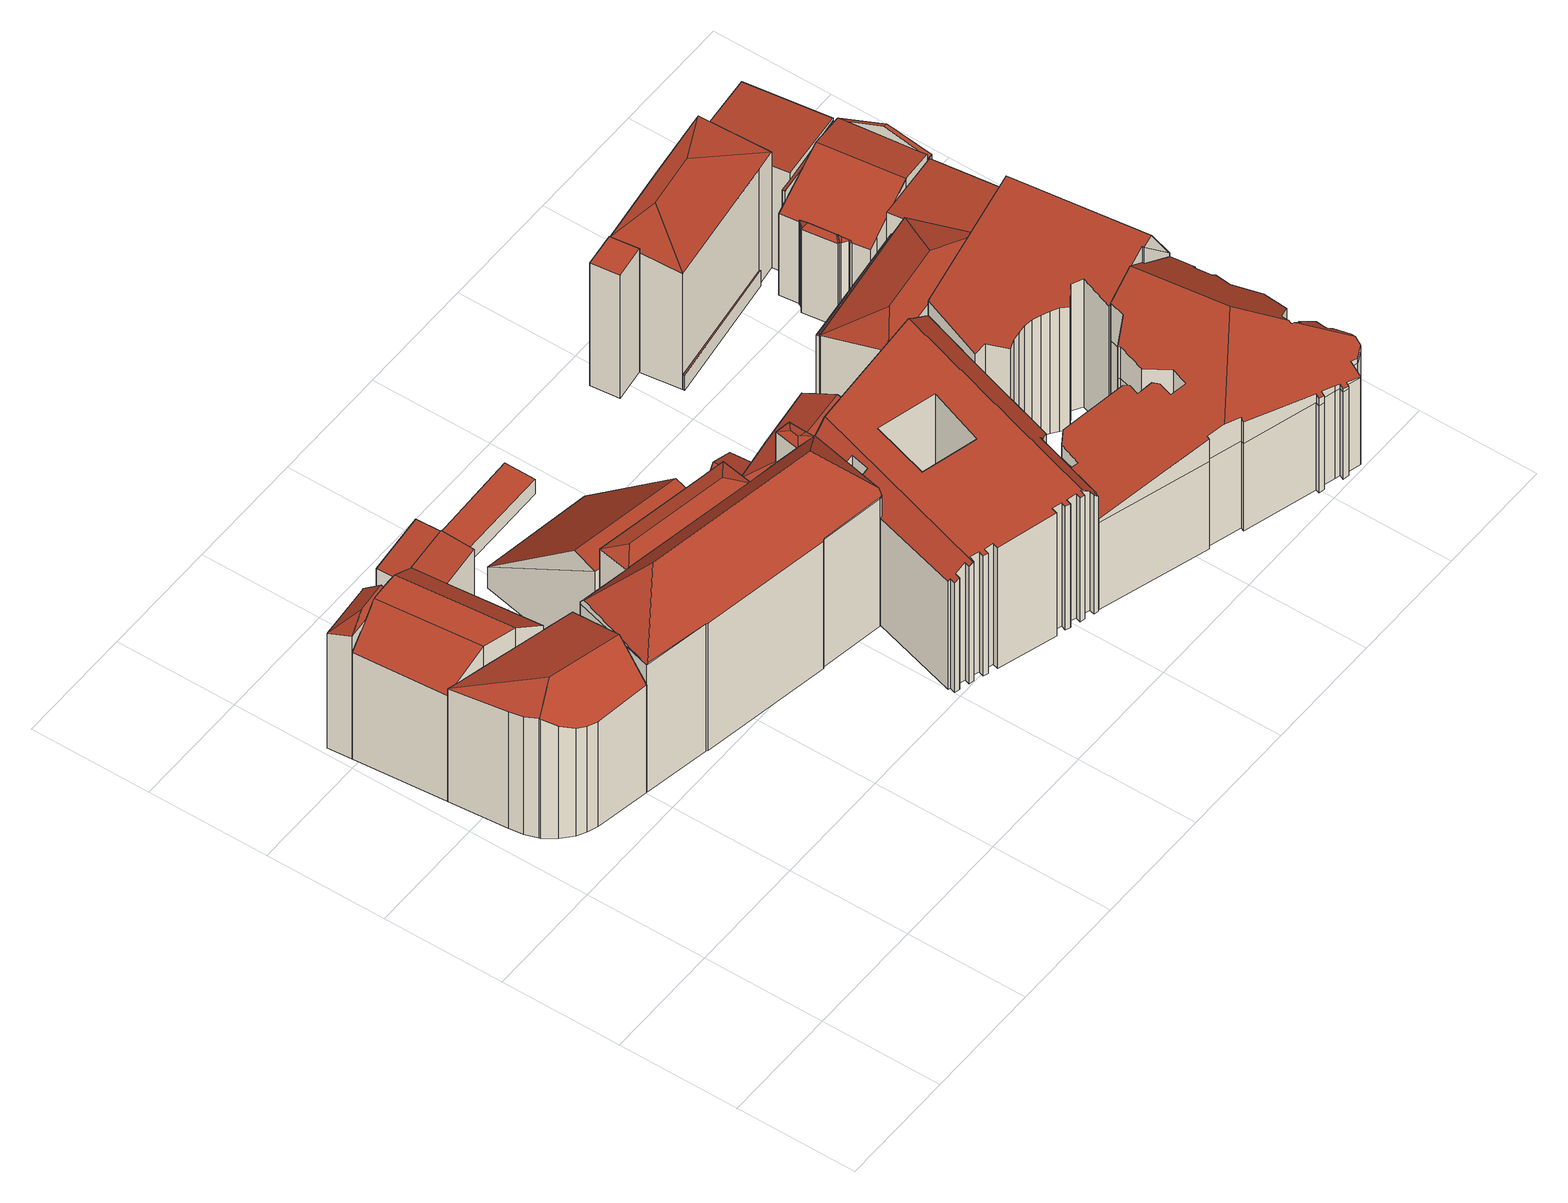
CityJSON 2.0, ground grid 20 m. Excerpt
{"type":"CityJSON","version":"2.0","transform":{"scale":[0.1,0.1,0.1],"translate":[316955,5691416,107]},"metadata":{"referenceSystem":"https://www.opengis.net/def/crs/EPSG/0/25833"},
"CityObjects":{
"building1":{"type":"Building","attributes":{"Gemeindeschluessel":14713000,"Geometrietyp2DReferenz":"3000","function":"31001_9998","roofType":"9999"},"children":["building1-1","building1-2","building1-3","building1-4","building1-5"]},
"building1-1":{"type":"BuildingPart","attributes":{"Dachtyp_tdc":"tdcCutGableRoof","Dachneigung":42.25,"QualitaetDacherkennung":44,"Geometrietyp2DReferenz":"3000","roofType":"9999","measuredHeight":27.29},"parents":["building1"],"geometry":[{"type":"MultiSurface","lod":"2","boundaries":[[[0,1,2,3,4,5]],[[6,7,8,9]],[[10,11,12,13,14]],[[11,15,16,17,12]],[[18,19,7,6,20,21,22]],[[23,1,0,24,25,15,11]],[[22,23,11,10,18]],[[17,26,4,3,27,28,29,9,8,30,13,12]],[[25,31,16,15]],[[31,26,17,16]],[[0,5,24]],[[5,4,26,31,25,24]],[[32,2,1,23]],[[27,3,2,32]],[[33,32,23,22]],[[28,27,32,33]],[[21,33,22]],[[6,9,29,20]],[[28,33,21,20,29]],[[34,19,18]],[[30,8,7,19,34]],[[10,14,34,18]],[[30,34,14,13]]],"semantics":{"surfaces":[{"type":"WallSurface"},{"type":"RoofSurface"},{"type":"GroundSurface"},{"type":"ClosureSurface"}],"values":[0,0,0,0,1,1,1,2,0,3,0,3,0,3,0,3,0,3,3,0,3,0,3]}}]},
"building1-2":{"type":"BuildingPart","attributes":{"Dachtyp_tdc":"tdcPolyFlatRoof","Dachneigung":4.43,"QualitaetDacherkennung":45,"Geometrietyp2DReferenz":"3000","roofType":"2100","measuredHeight":24.28},"parents":["building1"],"geometry":[{"type":"MultiSurface","lod":"2","boundaries":[[[16,35,36,17]],[[35,37,38,36]],[[37,39,40,38]],[[39,37,35,16,31]],[[17,36,38,40,26]],[[17,26,31,16]],[[26,40,39,31]]],"semantics":{"surfaces":[{"type":"WallSurface"},{"type":"RoofSurface"},{"type":"GroundSurface"},{"type":"ClosureSurface"}],"values":[0,0,0,1,2,3,3]}}]},
"building1-3":{"type":"BuildingPart","attributes":{"Dachtyp_tdc":"tdcPolyFlatRoof","Dachneigung":9.76,"QualitaetDacherkennung":41,"Geometrietyp2DReferenz":"3000","roofType":"2100","measuredHeight":24.16},"parents":["building1"],"geometry":[{"type":"MultiSurface","lod":"2","boundaries":[[[41,42,43,40,39]],[[42,5,4,43]],[[42,41,44,24,5]],[[4,26,40,43]],[[25,24,44]],[[26,4,5,24,25,31]],[[41,39,31,25,44]],[[26,31,39,40]]],"semantics":{"surfaces":[{"type":"WallSurface"},{"type":"RoofSurface"},{"type":"GroundSurface"},{"type":"ClosureSurface"}],"values":[0,0,1,2,0,3,0,3]}}]},
"building1-4":{"type":"BuildingPart","attributes":{"Dachtyp_tdc":"tdcHipAndGableRoof","Dachneigung":38.44,"QualitaetDacherkennung":39,"Geometrietyp2DReferenz":"3000","roofType":"5000","measuredHeight":25.85},"parents":["building1"],"geometry":[{"type":"MultiSurface","lod":"2","boundaries":[[[45,46,47,48]],[[46,49,50,47]],[[49,51,52,50]],[[51,14,13,52]],[[53,8,7]],[[53,54,55,8]],[[54,56,57,55]],[[56,58,59,57]],[[58,45,48,59]],[[54,53,60]],[[53,19,34,14,51,60]],[[51,49,46,45,58,56,54,60]],[[48,47,50,52,13,30,8,55,57,59]],[[7,19,53]],[[8,30,34,19,7]],[[30,13,14,34]]],"semantics":{"surfaces":[{"type":"WallSurface"},{"type":"RoofSurface"},{"type":"GroundSurface"},{"type":"ClosureSurface"}],"values":[0,0,0,0,0,0,0,0,0,1,1,1,2,0,3,3]}}]},
"building1-5":{"type":"BuildingPart","attributes":{"Dachtyp_tdc":"tdcFreeFormRoof","Dachneigung":22.08,"QualitaetDacherkennung":18,"Geometrietyp2DReferenz":"3000","roofType":"5000","measuredHeight":27.33},"parents":["building1"],"geometry":[{"type":"MultiSurface","lod":"2","boundaries":[[[61,62,63,64]],[[62,65,66,63]],[[65,67,68,66]],[[67,69,70,68]],[[69,71,72,70]],[[71,73,74,72]],[[73,75,76,74]],[[75,77,78,76]],[[77,79,80,78]],[[79,81,9,80]],[[81,82,20,29,9]],[[2,83,84,3]],[[83,61,64,84]],[[82,81,79,77,75,85]],[[75,73,71,69,67,65,62,61,85]],[[61,83,2,32,33,21,82,85]],[[64,63,66,68,70,72,74,76,78,80,9,29,28,27,3,84]],[[21,20,82]],[[3,27,32,2]],[[27,28,33,32]],[[28,29,20,21,33]]],"semantics":{"surfaces":[{"type":"WallSurface"},{"type":"RoofSurface"},{"type":"GroundSurface"},{"type":"ClosureSurface"}],"values":[0,0,0,0,0,0,0,0,0,0,0,0,0,1,1,1,2,0,3,3,3]}}]},
"building2":{"type":"Building","attributes":{"Dachtyp_tdc":"tdcPolyFlatRoof","Gemeindeschluessel":14713000,"Dachneigung":6.14,"QualitaetDacherkennung":61,"Geometrietyp2DReferenz":"3000","function":"31001_9998","roofType":"2100","measuredHeight":3.81},"geometry":[{"type":"MultiSurface","lod":"2","boundaries":[[[86,87,88,89]],[[87,90,43,88]],[[90,91,38,43]],[[91,86,89,38]],[[91,90,87,86]],[[89,88,43,38]]],"semantics":{"surfaces":[{"type":"WallSurface"},{"type":"RoofSurface"},{"type":"GroundSurface"}],"values":[0,0,0,0,1,2]}}]},
"building3":{"type":"Building","attributes":{"name":"Travel24 Hotel","Dachtyp_tdc":"tdcFreeFormRoof","Gemeindeschluessel":14713000,"Dachneigung":49.96,"QualitaetDacherkennung":55,"Geometrietyp2DReferenz":"3000","function":"31001_2071","roofType":"5000","measuredHeight":35.13},"geometry":[{"type":"MultiSurface","lod":"2","boundaries":[[[92,93,94,95]],[[93,96,97,94]],[[96,98,99,97]],[[98,100,101,99]],[[100,102,103,101]],[[102,104,105,103]],[[104,106,107,105]],[[106,108,109,107]],[[108,110,111,109]],[[110,112,113,111]],[[112,114,115,113]],[[114,116,117,115]],[[116,118,119,117]],[[118,120,63,119]],[[120,121,122,63]],[[121,123,124,122]],[[123,125,126,124]],[[125,92,95,126]],[[102,127,128,129,130,131]],[[132,120,133,134]],[[100,135,136,137,92,125,138,139,132,134,128,127]],[[140,129,128,134,133,141,116,114,142,143]],[[108,140,143,110]],[[110,143,142,112]],[[112,142,114]],[[116,141,118]],[[118,141,133,120]],[[106,130,129,140,108]],[[120,132,139,121]],[[121,139,138,123]],[[123,138,125]],[[92,137,93]],[[93,137,136,96]],[[96,136,135,98]],[[98,135,100]],[[104,131,130,106]],[[102,131,104]],[[100,127,102]],[[95,94,97,99,101,103,105,107,109,111,113,115,117,119,63,122,124,126]]],"semantics":{"surfaces":[{"type":"WallSurface"},{"type":"RoofSurface"},{"type":"GroundSurface"}],"values":[0,0,0,0,0,0,0,0,0,0,0,0,0,0,0,0,0,0,1,1,1,1,0,0,0,0,0,0,0,0,0,0,0,0,0,0,0,0,2]}}]},
"building4":{"type":"Building","attributes":{"name":"Travel24 Hotel","Dachtyp_tdc":"tdcFreeFormRoof","Gemeindeschluessel":14713000,"Dachneigung":20.55,"QualitaetDacherkennung":5,"Geometrietyp2DReferenz":"3000","function":"31001_2071","roofType":"5000","measuredHeight":26.3},"geometry":[{"type":"MultiSurface","lod":"2","boundaries":[[[144,145,146,147]],[[145,148,149,146]],[[148,150,151,149]],[[150,152,153,151]],[[152,144,147,153]],[[154,148,145]],[[155,154,145,144]],[[155,144,152]],[[154,155,152,150,148]],[[147,146,149,151,153]]],"semantics":{"surfaces":[{"type":"WallSurface"},{"type":"RoofSurface"},{"type":"GroundSurface"}],"values":[0,0,0,0,0,1,1,1,1,2]}}]},
"building5":{"type":"Building","attributes":{"name":"Travel24 Hotel","Dachtyp_tdc":"tdcFreeFormRoof","Gemeindeschluessel":14713000,"Dachneigung":44.95,"QualitaetDacherkennung":17,"Geometrietyp2DReferenz":"3000","function":"31001_2071","roofType":"5000","measuredHeight":22.06},"geometry":[{"type":"MultiSurface","lod":"2","boundaries":[[[156,157,158,159]],[[157,160,161,158]],[[160,162,163,161]],[[162,164,165,163]],[[164,156,159,165]],[[157,166,167,162,160]],[[166,156,164,167]],[[164,162,167]],[[157,156,166]],[[159,158,161,163,165]]],"semantics":{"surfaces":[{"type":"WallSurface"},{"type":"RoofSurface"},{"type":"GroundSurface"}],"values":[0,0,0,0,0,1,1,0,0,2]}}]},
"building6":{"type":"Building","attributes":{"Dachtyp_tdc":"tdcPolyFlatRoof","Gemeindeschluessel":14713000,"Dachneigung":0,"QualitaetDacherkennung":0,"Geometrietyp2DReferenz":"3000","BezugspunktDach":"2000","function":"31001_9998","measuredHeight":3},"geometry":[{"type":"MultiSurface","lod":"2","boundaries":[[[168,169,170,171]],[[171,170,172,173]],[[170,169,174,172]],[[169,168,175,174]],[[168,171,173,175]],[[173,172,174,175]]],"semantics":{"surfaces":[{"type":"RoofSurface"},{"type":"WallSurface"},{"type":"GroundSurface"}],"values":[0,1,1,1,1,2]}}]},
"building7":{"type":"Building","attributes":{"Dachtyp_tdc":"tdcFreeFormRoof","Gemeindeschluessel":14713000,"Dachneigung":11.51,"QualitaetDacherkennung":13,"Geometrietyp2DReferenz":"3000","function":"31001_9998","roofType":"5000","measuredHeight":26.13},"geometry":[{"type":"MultiSurface","lod":"2","boundaries":[[[176,177,178,179]],[[177,180,181,178]],[[180,182,183,181]],[[184,180,177]],[[185,184,177,176]],[[186,185,176,187]],[[186,187,182]],[[184,185,186,182,180]],[[183,188,179,178,181]],[[182,187,188,183]],[[187,176,179,188]]],"semantics":{"surfaces":[{"type":"WallSurface"},{"type":"RoofSurface"},{"type":"GroundSurface"}],"values":[0,0,0,1,1,1,1,1,2,0,0]}}]},
"building8":{"type":"Building","attributes":{"Dachtyp_tdc":"tdcFreeFormRoof","Gemeindeschluessel":14713000,"Dachneigung":2.38,"QualitaetDacherkennung":11,"Geometrietyp2DReferenz":"3000","function":"31001_9998","roofType":"5000","measuredHeight":25.46},"geometry":[{"type":"MultiSurface","lod":"2","boundaries":[[[189,190,191,192]],[[190,193,194,191]],[[193,195,196,194]],[[195,197,198,196]],[[197,199,200,198]],[[199,201,202,200]],[[201,203,204,202]],[[203,205,206,204]],[[205,207,208,206]],[[207,209,210,208]],[[209,211,212,210]],[[211,213,214,212]],[[213,215,216,214]],[[215,217,218,216]],[[217,219,220,218]],[[219,221,222,220]],[[223,224,225,226]],[[224,227,228,225]],[[227,229,230,228]],[[229,223,226,230]],[[221,231,232,222]],[[231,233,234,232]],[[209,207,205,203,201,199,197,195,193,190,189,235,236,221,219,217,215,213,211]],[[237,233,231,238,239,240,241,242,243,244,245,246,247,248,249]],[[221,236,250,251,252,253,254,255,256,257,258,259,260,261,262,263,264,265,266,267,239,238],[223,229,227,224]],[[267,240,239]],[[235,250,236]],[[231,221,238]],[[234,268,269,270,271,272,273,274,275,276,277,278,279,280,281,282,283,284,285,286,287,288,289,290,291,292,293,294,295,296,297,192,191,194,196,198,200,202,204,206,208,210,212,214,216,218,220,222,232],[226,225,228,230]],[[233,237,268,234]],[[237,249,269,268]],[[249,248,270,269]],[[248,247,271,270]],[[247,246,272,271]],[[246,245,273,272]],[[245,244,274,273]],[[244,243,275,274]],[[243,242,276,275]],[[242,241,277,276]],[[241,240,278,277]],[[240,267,279,278]],[[267,266,280,279]],[[266,265,281,280]],[[265,264,282,281]],[[264,263,283,282]],[[263,262,284,283]],[[262,261,285,284]],[[261,260,286,285]],[[260,259,287,286]],[[259,258,288,287]],[[258,257,289,288]],[[257,256,290,289]],[[256,255,291,290]],[[255,254,292,291]],[[254,253,293,292]],[[253,252,294,293]],[[252,251,295,294]],[[251,250,296,295]],[[250,235,297,296]],[[235,189,192,297]]],"semantics":{"surfaces":[{"type":"WallSurface"},{"type":"RoofSurface"},{"type":"GroundSurface"}],"values":[0,0,0,0,0,0,0,0,0,0,0,0,0,0,0,0,0,0,0,0,0,0,1,1,1,0,0,0,2,0,0,0,0,0,0,0,0,0,0,0,0,0,0,0,0,0,0,0,0,0,0,0,0,0,0,0,0,0,0,0]}}]},
"building9":{"type":"Building","attributes":{"Dachtyp_tdc":"tdcGableRoof","Gemeindeschluessel":14713000,"Dachneigung":28.36,"QualitaetDacherkennung":5,"Geometrietyp2DReferenz":"3000","function":"31001_9998","roofType":"3100","measuredHeight":5.86},"geometry":[{"type":"MultiSurface","lod":"2","boundaries":[[[298,299,300,301]],[[299,302,303,300]],[[302,304,305,303]],[[304,298,301,305]],[[302,299,306]],[[298,304,307]],[[299,298,307,306]],[[304,302,306,307]],[[301,300,303,305]]],"semantics":{"surfaces":[{"type":"WallSurface"},{"type":"RoofSurface"},{"type":"GroundSurface"}],"values":[0,0,0,0,0,0,1,1,2]}}]},
"building10":{"type":"Building","attributes":{"Dachtyp_tdc":"tdcHipAndGableRoof","Gemeindeschluessel":14713000,"Dachneigung":26.16,"QualitaetDacherkennung":54,"Geometrietyp2DReferenz":"3000","function":"31001_9998","roofType":"5000","measuredHeight":10.69},"geometry":[{"type":"MultiSurface","lod":"2","boundaries":[[[308,309,310,311]],[[309,312,313,310]],[[312,314,315,313]],[[314,316,303,315]],[[316,317,300,303]],[[317,318,319,300]],[[318,320,321,319]],[[316,314,312,322]],[[312,309,308,322]],[[308,320,318,317,316,322]],[[321,311,310,313,315,303,300,319]],[[320,308,311,321]]],"semantics":{"surfaces":[{"type":"WallSurface"},{"type":"RoofSurface"},{"type":"GroundSurface"}],"values":[0,0,0,0,0,0,0,1,1,1,2,0]}}]},
"building11":{"type":"Building","attributes":{"name":"Volkshochschule Leipzig","Dachtyp_tdc":"tdcPolyFlatRoof","Gemeindeschluessel":14713000,"Dachneigung":0,"QualitaetDacherkennung":36,"Geometrietyp2DReferenz":"3000","function":"31001_3021","roofType":"1000","measuredHeight":25.2},"geometry":[{"type":"MultiSurface","lod":"2","boundaries":[[[323,324,325,326]],[[324,327,328,325]],[[327,329,330,328]],[[329,323,326,330]],[[329,327,324,323]],[[326,325,328,330]]],"semantics":{"surfaces":[{"type":"WallSurface"},{"type":"RoofSurface"},{"type":"GroundSurface"}],"values":[0,0,0,0,1,2]}}]},
"building12":{"type":"Building","attributes":{"name":"Evangelisch-Reformierte-Kirche","Dachtyp_tdc":"tdcFreeFormRoof","Gemeindeschluessel":14713000,"Dachneigung":13.23,"QualitaetDacherkennung":5,"Geometrietyp2DReferenz":"3000","function":"31001_3041","roofType":"5000","measuredHeight":27.15},"geometry":[{"type":"MultiSurface","lod":"2","boundaries":[[[331,332,333,334]],[[332,335,336,333]],[[335,337,338,336]],[[337,339,340,338]],[[339,341,342,340]],[[341,343,344,342]],[[343,345,346,344]],[[345,347,348,346]],[[347,349,350,348]],[[349,351,352,350]],[[351,353,354,352]],[[353,355,356,354]],[[355,357,358,356]],[[357,359,360,358]],[[359,361,362,360]],[[361,363,364,362]],[[363,365,366,364]],[[367,368,369,370,371,372,373,374,375,376,377,378,379,380,381,382,383,384,385,386,387]],[[388,389,390,391,392,393,394,395,396,380,379]],[[382,397,398,399,400,401,402,403,404,405,406,407,408,409,383]],[[383,409,410,411,412,413,414,415,416,417,418,419,420,421,422,423,424,425,426,427,428,429,384]],[[430,385,384,429,431]],[[431,429,428,432]],[[432,428,427,433]],[[433,427,426,434]],[[434,426,425,435]],[[435,425,424,436]],[[436,424,423,437]],[[437,423,422,331]],[[331,422,421,332]],[[332,421,420,335]],[[335,420,419,337]],[[337,419,418,339]],[[339,418,417,341]],[[341,417,416,343]],[[343,416,415,345]],[[345,415,414,347]],[[347,414,413,349]],[[349,413,412,351]],[[351,412,411,353]],[[353,411,410,355]],[[355,410,409,408,357]],[[357,408,407,359]],[[359,407,406,361]],[[361,406,405,363]],[[363,405,404,365]],[[365,404,403,438]],[[438,403,402,439]],[[439,402,401,440]],[[440,401,400,441]],[[441,400,399]],[[442,398,397,443]],[[399,398,442]],[[443,397,382,381,444]],[[445,396,395,446]],[[444,381,380,396,445]],[[446,395,394,447]],[[447,394,393,448]],[[448,393,392,449]],[[449,392,391,450]],[[450,391,390,451]],[[451,390,389,452]],[[452,389,388,453]],[[453,388,379,378,454]],[[455,387,386,456]],[[457,367,387,455]],[[456,386,385,430]],[[454,378,377,458]],[[458,377,376,459]],[[459,376,375,460]],[[460,375,374,461]],[[461,374,373,462]],[[462,373,372,463]],[[463,372,371,464]],[[464,371,370,465]],[[465,370,369,466]],[[466,369,368,467]],[[467,368,367,457]],[[366,468,469,470,471,472,473,474,475,476,477,478,479,480,481,482,483,484,485,486,487,488,489,490,491,492,493,494,495,496,497,498,499,500,501,502,272,503,504,505,334,333,336,338,340,342,344,346,348,350,352,354,356,358,360,362,364]],[[365,438,468,366]],[[438,439,469,468]],[[439,440,470,469]],[[440,441,471,470]],[[441,399,472,471]],[[399,442,473,472]],[[442,443,474,473]],[[443,444,475,474]],[[444,445,476,475]],[[445,446,477,476]],[[446,447,478,477]],[[447,448,479,478]],[[448,449,480,479]],[[449,450,481,480]],[[450,451,482,481]],[[451,452,483,482]],[[452,453,484,483]],[[453,454,485,484]],[[454,458,486,485]],[[458,459,487,486]],[[459,460,488,487]],[[460,461,489,488]],[[461,462,490,489]],[[462,463,491,490]],[[463,464,492,491]],[[464,465,493,492]],[[465,466,494,493]],[[466,467,495,494]],[[467,457,496,495]],[[457,455,497,496]],[[455,456,498,497]],[[456,430,499,498]],[[430,431,500,499]],[[431,432,501,500]],[[432,433,502,501]],[[433,434,272,502]],[[434,435,503,272]],[[435,436,504,503]],[[436,437,505,504]],[[437,331,334,505]]],"semantics":{"surfaces":[{"type":"WallSurface"},{"type":"RoofSurface"},{"type":"GroundSurface"}],"values":[0,0,0,0,0,0,0,0,0,0,0,0,0,0,0,0,0,1,1,1,1,0,0,0,0,0,0,0,0,0,0,0,0,0,0,0,0,0,0,0,0,0,0,0,0,0,0,0,0,0,0,0,0,0,0,0,0,0,0,0,0,0,0,0,0,0,0,0,0,0,0,0,0,0,0,0,0,0,2,0,0,0,0,0,0,0,0,0,0,0,0,0,0,0,0,0,0,0,0,0,0,0,0,0,0,0,0,0,0,0,0,0,0,0,0,0,0,0,0]}}]},
"building13":{"type":"Building","attributes":{"Dachtyp_tdc":"tdcFreeFormRoof","Gemeindeschluessel":14713000,"Dachneigung":10.04,"QualitaetDacherkennung":23,"Geometrietyp2DReferenz":"3000","function":"31001_9998","roofType":"5000","measuredHeight":28.01},"geometry":[{"type":"MultiSurface","lod":"2","boundaries":[[[506,507,508,509]],[[507,510,511,508]],[[510,512,513,511]],[[512,514,515,513]],[[514,516,517,515]],[[516,518,519,517]],[[518,520,521,519]],[[520,522,523,521]],[[522,524,525,523]],[[524,526,527,525]],[[526,528,529,527]],[[528,530,531,529]],[[530,532,533,531]],[[532,534,535,533]],[[534,536,537,535]],[[536,538,539,537]],[[538,540,541,539]],[[540,542,543,541]],[[542,544,545,543]],[[544,546,547,545]],[[546,548,549,547]],[[548,550,551,549]],[[550,552,553,551]],[[552,554,555,553]],[[554,506,509,555]],[[510,507,506,554,556,557,516,514,512]],[[544,542,540,538,536,534,532,530,528,526,524,522,520,518,557,556,552,550,548,546]],[[518,516,557]],[[554,552,556]],[[509,508,511,513,515,517,519,521,523,525,527,529,531,533,535,537,539,541,543,545,547,549,551,553,555]]],"semantics":{"surfaces":[{"type":"WallSurface"},{"type":"RoofSurface"},{"type":"GroundSurface"}],"values":[0,0,0,0,0,0,0,0,0,0,0,0,0,0,0,0,0,0,0,0,0,0,0,0,0,1,1,0,0,2]}}]},
"building14":{"type":"Building","attributes":{"name":"Volkshochschule Leipzig","Gemeindeschluessel":14713000,"Geometrietyp2DReferenz":"3000","function":"31001_3021","roofType":"9999"},"children":["building14-1","building14-2","building14-3","building14-4","building14-5","building14-6","building14-7","building14-8","building14-9","building14-10"]},
"building14-1":{"type":"BuildingPart","attributes":{"Dachtyp_tdc":"tdcPolyFlatRoof","Dachneigung":5.29,"QualitaetDacherkennung":70,"Geometrietyp2DReferenz":"3000","roofType":"2100","measuredHeight":20.9},"parents":["building14"],"geometry":[{"type":"MultiSurface","lod":"2","boundaries":[[[558,559,560,561,562]],[[559,563,564,560]],[[565,566,567,568,569]],[[566,565,570,563,559,558]],[[561,560,564,571,569,568]],[[571,564,563,570]],[[569,571,570,565]],[[558,562,567,566]],[[562,561,568,567]]],"semantics":{"surfaces":[{"type":"WallSurface"},{"type":"RoofSurface"},{"type":"GroundSurface"},{"type":"ClosureSurface"}],"values":[0,0,0,1,2,3,3,0,3]}}]},
"building14-2":{"type":"BuildingPart","attributes":{"Dachtyp_tdc":"tdcPolyFlatRoof","Dachneigung":0,"QualitaetDacherkennung":0,"Geometrietyp2DReferenz":"3000","roofType":"9999","measuredHeight":3.18},"parents":["building14"],"geometry":[{"type":"MultiSurface","lod":"2","boundaries":[[[572,573,567,562,574,575,576]],[[574,562,561,577]],[[567,573,578,568]],[[573,572,579,578]],[[580,577,561,568,578,579,581]],[[577,580,575,574]],[[568,561,562,567]],[[580,581,576,575]],[[581,579,572,576]]],"semantics":{"surfaces":[{"type":"RoofSurface"},{"type":"WallSurface"},{"type":"GroundSurface"},{"type":"ClosureSurface"}],"values":[0,1,1,1,2,3,3,3,3]}}]},
"building14-3":{"type":"BuildingPart","attributes":{"Dachtyp_tdc":"tdcGableRoof","Dachneigung":23.75,"QualitaetDacherkennung":41,"Geometrietyp2DReferenz":"3000","roofType":"3100","measuredHeight":21.31},"parents":["building14"],"geometry":[{"type":"MultiSurface","lod":"2","boundaries":[[[582,583,584,585]],[[583,586,587,584]],[[588,589,590,579,572]],[[589,591,592,590]],[[593,594,595,596,597,598]],[[598,599,600,586,583,582,601,602,591,589,588,593]],[[592,603,604,585,584,587,605,606,580,581,579,590]],[[601,604,603,602]],[[602,603,592,591]],[[582,585,604,601]],[[607,599,598]],[[605,587,586,600,608]],[[608,600,599,607]],[[597,609,607,598]],[[605,608,610,606]],[[609,610,608,607]],[[611,595,594]],[[596,609,597]],[[606,610,612,575,580]],[[612,610,609,596,595,611]],[[576,575,612,611,594,593]],[[581,580,575,576]],[[588,572,576,593]],[[581,576,572,579]]],"semantics":{"surfaces":[{"type":"WallSurface"},{"type":"RoofSurface"},{"type":"GroundSurface"},{"type":"ClosureSurface"}],"values":[0,0,0,0,1,1,2,3,3,3,0,3,3,0,3,3,0,0,3,3,0,3,0,3]}}]},
"building14-4":{"type":"BuildingPart","attributes":{"Dachtyp_tdc":"tdcHipRoof","Dachneigung":12.03,"QualitaetDacherkennung":46,"Geometrietyp2DReferenz":"3000","roofType":"3200","measuredHeight":25.6},"parents":["building14"],"geometry":[{"type":"MultiSurface","lod":"2","boundaries":[[[613,614,615,616,617,618]],[[619,620,621,622,623]],[[620,624,625,621]],[[624,626,627,625]],[[626,628,629,630,627]],[[624,620,619,631]],[[613,628,632]],[[619,614,613,632,631]],[[628,626,624,631,632]],[[617,616,622,621,625,627,630]],[[619,623,615,614]],[[623,622,616,615]],[[613,618,629,628]],[[618,617,630,629]]],"semantics":{"surfaces":[{"type":"WallSurface"},{"type":"RoofSurface"},{"type":"GroundSurface"},{"type":"ClosureSurface"}],"values":[0,0,0,0,0,1,1,1,1,2,0,3,0,3]}}]},
"building14-5":{"type":"BuildingPart","attributes":{"Dachtyp_tdc":"tdcFreeFormRoof","Dachneigung":37.91,"QualitaetDacherkennung":11,"Geometrietyp2DReferenz":"3000","roofType":"5000","measuredHeight":21.49},"parents":["building14"],"geometry":[{"type":"MultiSurface","lod":"2","boundaries":[[[633,634,635,636]],[[634,637,638,635]],[[637,639,640,638]],[[641,639,637]],[[642,641,637,634]],[[642,634,633]],[[641,642,633,639]],[[636,635,638,640]],[[636,640,639,633]]],"semantics":{"surfaces":[{"type":"WallSurface"},{"type":"RoofSurface"},{"type":"GroundSurface"},{"type":"ClosureSurface"}],"values":[0,0,0,1,1,1,1,2,3]}}]},
"building14-6":{"type":"BuildingPart","attributes":{"Dachtyp_tdc":"tdcFreeFormRoof","Dachneigung":19.96,"QualitaetDacherkennung":26,"Geometrietyp2DReferenz":"3000","roofType":"5000","measuredHeight":22.36},"parents":["building14"],"geometry":[{"type":"MultiSurface","lod":"2","boundaries":[[[643,644,645,587,586]],[[644,646,647,645]],[[648,649,650,651]],[[649,652,653,650]],[[652,654,655,653]],[[654,656,574,577,655]],[[657,658,659,595,611,660]],[[661,662,648,646,644,663,599,607,609,596,659,658]],[[643,663,644]],[[649,662,661,652]],[[648,662,649]],[[652,661,658,657,654]],[[654,657,660,656]],[[587,645,647,651,650,653,655,577,580,606,605]],[[651,647,646,648]],[[575,574,656,612]],[[580,577,574,575]],[[606,580,575,612,610]],[[586,600,643]],[[587,605,608,600,586]],[[605,606,610,608]],[[656,660,611,612]],[[595,659,596]],[[612,611,595,596,609,610]],[[663,643,600,599]],[[599,600,608,607]],[[607,608,610,609]]],"semantics":{"surfaces":[{"type":"WallSurface"},{"type":"RoofSurface"},{"type":"GroundSurface"},{"type":"ClosureSurface"}],"values":[0,0,0,0,0,0,1,1,0,0,0,0,0,2,3,0,3,3,0,3,3,0,0,3,0,3,3]}}]},
"building14-7":{"type":"BuildingPart","attributes":{"Dachtyp_tdc":"tdcPolyFlatRoof","Dachneigung":0,"QualitaetDacherkennung":0,"Geometrietyp2DReferenz":"3000","roofType":"9999","measuredHeight":3.11},"parents":["building14"],"geometry":[{"type":"MultiSurface","lod":"2","boundaries":[[[623,664,665,615]],[[615,665,666,616]],[[665,664,667,666]],[[664,623,622,667]],[[616,666,667,622]],[[616,622,623,615]]],"semantics":{"surfaces":[{"type":"RoofSurface"},{"type":"WallSurface"},{"type":"GroundSurface"},{"type":"ClosureSurface"}],"values":[0,1,1,1,2,3]}}]},
"building14-8":{"type":"BuildingPart","attributes":{"Dachtyp_tdc":"tdcHipRoof","Dachneigung":25.91,"QualitaetDacherkennung":42,"Geometrietyp2DReferenz":"3000","roofType":"3200","measuredHeight":25.03},"parents":["building14"],"geometry":[{"type":"MultiSurface","lod":"2","boundaries":[[[668,669,564,571,570]],[[669,670,671,564]],[[670,672,673,671]],[[672,674,675,673]],[[674,676,677,675]],[[676,678,633,636,677]],[[679,680,565,569,640,639]],[[678,676,681]],[[668,680,682]],[[676,674,672,670,669,668,682,681]],[[680,679,678,681,682]],[[571,564,671,673,675,677,636,640,569]],[[679,639,633,678]],[[639,640,636,633]],[[570,565,680,668]],[[569,565,570,571]]],"semantics":{"surfaces":[{"type":"WallSurface"},{"type":"RoofSurface"},{"type":"GroundSurface"},{"type":"ClosureSurface"}],"values":[0,0,0,0,0,0,0,1,1,1,1,2,0,3,0,3]}}]},
"building14-9":{"type":"BuildingPart","attributes":{"Dachtyp_tdc":"tdcPolyFlatRoof","Dachneigung":4.2,"QualitaetDacherkennung":70,"Geometrietyp2DReferenz":"3000","roofType":"2100","measuredHeight":20.88},"parents":["building14"],"geometry":[{"type":"MultiSurface","lod":"2","boundaries":[[[683,684,685,686]],[[684,687,648,651,685]],[[688,618,617,647,646]],[[629,683,686,630]],[[629,618,688,687,684,683]],[[686,685,651,647,617,630]],[[646,648,687,688]],[[646,647,651,648]],[[630,617,618,629]]],"semantics":{"surfaces":[{"type":"WallSurface"},{"type":"RoofSurface"},{"type":"GroundSurface"},{"type":"ClosureSurface"}],"values":[0,0,0,0,1,2,0,3,3]}}]},
"building14-10":{"type":"BuildingPart","attributes":{"Dachtyp_tdc":"tdcFreeFormRoof","Dachneigung":55.84,"QualitaetDacherkennung":35,"Geometrietyp2DReferenz":"3000","roofType":"5000","measuredHeight":18.03},"parents":["building14"],"geometry":[{"type":"MultiSurface","lod":"2","boundaries":[[[689,690,691,692]],[[690,693,694,691]],[[693,695,696,694]],[[695,697,698,696]],[[697,699,700,698]],[[699,701,702,700]],[[701,703,704,702]],[[703,705,582,585,704]],[[706,707,708,592,591]],[[707,689,692,708]],[[709,710,711,712,713,714,715,716]],[[710,705,703,711]],[[703,701,712,711]],[[701,699,717,713,712]],[[699,697,717]],[[697,695,714,713,717]],[[695,693,715,714]],[[693,690,716,715]],[[690,689,707,706,709,716]],[[692,691,694,696,698,700,702,704,585,604,603,592,708]],[[601,582,705,710]],[[601,604,585,582]],[[602,601,710,709]],[[603,604,601,602]],[[706,591,602,709]],[[591,592,603,602]]],"semantics":{"surfaces":[{"type":"WallSurface"},{"type":"RoofSurface"},{"type":"GroundSurface"},{"type":"ClosureSurface"}],"values":[0,0,0,0,0,0,0,0,0,0,1,1,1,1,1,1,1,1,1,2,0,3,0,3,0,3]}}]},
"building15":{"type":"Building","attributes":{"Dachtyp_tdc":"tdcPolyFlatRoof","Gemeindeschluessel":14713000,"Dachneigung":7.42,"QualitaetDacherkennung":46,"Geometrietyp2DReferenz":"3000","function":"31001_9998","roofType":"2100","measuredHeight":10},"geometry":[{"type":"MultiSurface","lod":"2","boundaries":[[[718,719,720,627]],[[719,721,722,720]],[[721,723,686,722]],[[723,718,627,686]],[[723,721,719,718]],[[627,720,722,686]]],"semantics":{"surfaces":[{"type":"WallSurface"},{"type":"RoofSurface"},{"type":"GroundSurface"}],"values":[0,0,0,0,1,2]}}]}
},
"vertices":[
[176,769,254],[191,613,254],[191,613,245],[191,613,14],[176,769,14],[176,769,246],[25,655,231],[12,808,232],[12,808,14],[25,655,14],[109,817,285],[125,818,284],[125,818,14],[109,817,14],[109,817,265],[144,820,272],[144,820,253],[144,820,14],[72,814,286],[48,811,265],[26,655,231],[41,651,245],[88,639,286],[143,625,284],[172,817,254],[171,823,254],[171,823,14],[143,625,14],[88,639,14],[26,655,14],[72,814,14],[171,823,253],[143,625,245],[88,639,245],[72,814,265],
[140,860,256],[140,860,14],[247,870,256],[247,870,14],[251,830,253],[251,830,14],
[251,830,255],[256,777,246],[256,777,14],[171,823,255],
[100,856,249],[104,857,249],[104,857,14],[100,856,14],[105,857,249],[105,857,14],[108,828,272],[108,828,14],[12,808,265],[8,848,249],[8,848,14],[10,848,249],[10,848,14],[30,850,249],[30,850,14],[55,823,272],
[215,501,287],[199,443,235],[199,443,14],[215,501,14],[109,460,229],[109,460,14],[92,466,231],[92,466,14],[77,474,235],[77,474,14],[59,491,244],[59,491,14],[45,511,258],[45,511,14],[44,513,260],[44,513,14],[37,534,256],[37,534,14],[34,558,253],[34,558,14],[25,655,245],[26,655,245],[242,600,245],[242,600,14],[95,532,287],
[290,874,52],[278,781,42],[278,781,14],[290,874,14],[256,777,42],[247,870,52],
[563,527,275],[596,521,275],[596,521,14],[563,527,14],[596,520,275],[596,520,14],[647,511,275],[647,511,14],[680,506,275],[680,506,14],[680,504,275],[680,504,14],[667,457,275],[667,457,14],[660,428,275],[660,428,14],[642,364,275],[642,364,14],[638,364,275],[638,364,14],[531,382,275],[531,382,14],[529,381,275],[529,381,14],[312,420,275],[312,420,14],[310,422,275],[310,422,14],[199,443,275],[238,584,275],[238,584,14],[331,567,275],[331,567,14],[331,570,275],[331,570,14],[680,506,276],[588,447,365],[644,371,288],[660,428,282],[667,457,280],[236,576,289],[202,443,278],[292,500,365],[647,511,277],[596,520,278],[596,521,276],[331,567,278],[238,584,279],[642,364,279],[310,422,276],[531,382,277],[638,364,278],
[563,527,268],[331,570,268],[331,570,16],[563,527,16],[342,626,268],[342,626,16],[526,592,268],[526,592,16],[573,584,268],[573,584,16],[365,593,279],[540,561,279],
[567,815,52],[526,592,226],[526,592,13],[567,815,13],[342,626,226],[342,626,13],[335,629,226],[335,629,13],[379,844,56],[379,844,13],[534,636,234],[344,670,234],
[559,945,43],[370,940,43],[371,891,43],[559,893,43],[371,891,13],[559,893,13],[370,940,13],[559,945,13],
[647,511,274],[655,554,274],[655,554,16],[647,511,16],[681,550,274],[681,550,16],[680,520,274],[680,520,16],[667,538,277],[665,524,277],[668,521,277],[680,506,274],[680,506,16],
[624,209,258],[608,214,246],[608,214,17],[624,209,17],[605,205,246],[605,205,17],[597,207,240],[597,207,17],[600,217,240],[600,217,17],[596,218,237],[596,218,17],[638,364,235],[638,364,17],[642,364,238],[642,364,17],[660,428,236],[660,428,17],[687,421,257],[687,421,17],[695,453,256],[695,453,17],[671,459,238],[671,459,17],[670,456,238],[670,456,17],[667,457,236],[667,457,17],[680,504,234],[680,504,17],[680,520,231],[680,520,17],[726,522,263],[726,522,17],[750,449,265],[720,352,265],[720,352,17],[750,449,17],[811,325,269],[811,325,17],[845,420,269],[845,420,17],[948,532,260],[948,532,17],[989,537,225],[989,537,17],[621,200,258],[627,198,263],[953,431,228],[935,531,271],[818,150,271],[829,146,261],[827,137,261],[834,135,254],[837,144,253],[840,143,251],[840,144,251],[865,223,250],[878,266,250],[883,264,245],[903,274,230],[629,198,263],[632,207,263],[647,202,264],[644,193,264],[652,190,264],[655,199,264],[670,195,265],[667,185,265],[764,155,269],[767,165,269],[783,160,270],[780,152,270],[788,149,270],[791,158,270],[807,153,271],[804,144,271],[812,142,271],[815,151,271],[953,431,17],[903,274,17],[883,264,17],[878,266,17],[865,223,17],[840,144,17],[840,143,17],[837,144,17],[834,135,17],[827,137,17],[829,146,17],[815,151,17],[812,142,17],[804,144,17],[807,153,17],[791,158,17],[788,149,17],[780,152,17],[783,160,17],[767,165,17],[764,155,17],[667,185,17],[670,195,17],[655,199,17],[652,190,17],[644,193,17],[647,202,17],[632,207,17],[629,198,17],[621,200,17],
[755,705,45],[762,649,42],[762,649,12],[755,705,12],[686,637,41],[686,637,12],[687,696,47],[687,696,12],[710,641,71],[708,699,71],
[875,608,119],[885,529,80],[885,529,12],[875,608,12],[680,520,85],[680,520,12],[681,550,88],[681,550,12],[686,637,97],[762,649,95],[868,664,92],[868,664,12],[871,642,103],[871,642,12],[745,596,119],
[772,903,264],[766,951,264],[766,951,12],[772,903,12],[822,958,264],[822,958,12],[828,911,264],[828,911,12],
[1024,231,196],[1029,223,196],[1029,223,17],[1024,231,17],[1024,206,196],[1024,206,17],[1048,199,196],[1048,199,17],[1052,189,196],[1052,189,17],[1046,166,196],[1046,166,17],[1072,158,196],[1072,158,17],[1079,185,196],[1079,185,17],[1058,224,196],[1058,224,17],[1071,269,196],[1071,269,17],[1070,273,196],[1070,273,17],[1113,295,196],[1113,295,17],[1120,321,196],[1120,321,17],[1218,339,196],[1218,339,17],[1218,335,196],[1218,335,17],[1292,346,196],[1292,346,17],[1294,347,196],[1294,347,17],[1299,307,196],[1299,307,17],[1191,18,211],[1200,16,209],[1202,23,212],[1226,16,207],[1234,14,205],[1231,6,202],[1241,4,200],[1243,10,203],[1267,3,197],[1274,25,208],[1286,22,205],[1306,31,208],[1311,44,214],[1257,108,250],[1251,109,251],[1252,114,254],[1200,176,289],[1048,75,250],[1075,67,244],[1073,61,241],[1193,25,214],[1314,54,210],[1302,76,218],[1292,79,226],[1292,80,226],[1294,86,223],[1299,102,218],[1276,108,235],[1269,110,240],[1268,105,242],[1256,129,249],[1297,150,215],[1314,202,196],[1291,242,210],[1302,275,198],[1296,277,202],[1293,306,202],[1299,307,197],[1294,347,197],[1292,346,199],[1218,335,258],[1218,339,258],[1180,332,289],[1120,321,274],[1113,295,272],[1070,273,261],[1071,269,261],[1058,224,257],[1079,185,261],[1072,158,258],[1046,166,252],[1052,189,254],[1048,199,254],[1024,206,248],[1029,223,250],[1024,231,249],[925,261,227],[905,249,222],[894,213,218],[865,223,212],[838,136,203],[1018,80,243],[1019,84,244],[1075,67,196],[1019,84,196],[1018,80,196],[838,136,196],[865,223,196],[894,213,196],[905,249,196],[925,261,196],[1293,306,196],[1296,277,196],[1302,275,196],[1291,242,196],[1297,150,196],[1256,129,196],[1251,109,196],[1268,105,196],[1269,110,196],[1276,108,196],[1299,102,196],[1294,86,196],[1292,80,196],[1292,79,196],[1302,76,196],[1314,54,196],[1306,31,196],[1193,25,196],[1073,61,196],[1191,18,196],[1286,22,196],[1274,25,196],[1267,3,196],[1243,10,196],[1241,4,196],[1231,6,196],[1234,14,196],[1226,16,196],[1202,23,196],[1200,16,196],[1293,306,17],[1296,277,17],[1302,275,17],[1291,242,17],[1314,202,17],[1297,150,17],[1256,129,17],[1251,109,17],[1268,105,17],[1269,110,17],[1276,108,17],[1299,102,17],[1294,86,17],[1292,80,17],[1292,79,17],[1302,76,17],[1314,54,17],[1306,31,17],[1286,22,17],[1274,25,17],[1267,3,17],[1243,10,17],[1241,4,17],[1231,6,17],[1234,14,17],[1226,16,17],[1202,23,17],[1200,16,17],[1191,18,17],[1193,25,17],[1073,61,17],[1075,67,17],[1019,84,17],[1018,80,17],[838,136,17],[894,213,17],[905,249,17],[925,261,17],
[1263,571,208],[1274,483,207],[1274,483,14],[1263,571,14],[1277,483,202],[1277,483,14],[1283,439,201],[1283,439,14],[1280,438,207],[1280,438,14],[1292,346,206],[1292,346,14],[1218,335,291],[1218,335,14],[1218,339,291],[1218,339,14],[1120,321,273],[1120,321,14],[1115,320,272],[1115,320,14],[1132,376,277],[1132,376,14],[1115,386,274],[1115,386,14],[1085,365,268],[1085,365,14],[1076,376,267],[1076,376,14],[1065,384,265],[1065,384,14],[1053,391,263],[1053,391,14],[1040,397,261],[1040,397,14],[1027,400,259],[1027,400,14],[1014,400,256],[1014,400,14],[1000,399,254],[1000,399,14],[987,395,251],[987,395,14],[974,429,250],[974,429,14],[953,431,246],[953,431,14],[989,537,255],[989,537,14],[1258,570,217],[1258,570,14],[1211,565,295],[1239,338,295],
[1240,716,207],[1258,570,207],[1258,570,10],[1240,716,10],[1240,716,42],[1135,556,219],[1135,556,10],[1119,671,219],[1115,699,219],[1115,699,42],[1115,699,10],[1119,671,10],[1135,557,219],[1135,557,10],
[1093,700,42],[1094,696,42],[1240,717,42],[1240,720,42],[1179,712,42],[1240,717,10],[1094,696,10],[1093,700,10],[1240,720,10],[1179,712,10],
[1061,808,177],[1057,840,177],[1057,840,10],[1061,808,10],[1075,842,185],[1075,842,10],[1093,700,185],[1076,698,177],[1076,698,10],[1072,727,177],[1072,727,10],[1179,712,223],[1240,720,212],[1238,731,212],[1225,846,212],[1223,860,212],[1161,852,223],[1125,848,207],[1120,847,205],[1062,808,177],[1072,729,177],[1072,729,10],[1062,808,10],[1161,852,10],[1223,860,10],[1161,852,207],[1161,852,205],[1223,860,207],[1223,860,205],[1240,720,208],[1240,720,205],
[1092,878,247],[1056,873,247],[1056,873,41],[1056,873,10],[1092,878,10],[1092,878,219],[837,844,247],[828,911,255],[828,911,10],[837,844,10],[837,844,41],[822,958,261],[822,958,10],[956,976,261],[956,976,10],[1077,992,261],[1077,992,219],[1077,992,10],[908,942,266],[1001,955,266],
[872,636,223],[871,642,223],[871,642,10],[872,636,10],[1083,668,223],[1083,668,10],[1083,666,223],[1083,666,10],[1082,667,224],[874,639,225],
[1075,842,205],[1075,847,205],[1075,847,10],[1096,849,205],[1096,849,10],[1220,866,205],[1220,861,205],[1220,861,10],[1220,866,10],[1228,862,205],[1228,862,10],[1247,718,205],[1247,718,10],[1240,717,205],[1247,718,207],[1238,788,233],[1232,788,233],[1240,717,207],[1228,862,206],[1220,861,206],[1075,842,207],
[837,841,41],[1056,870,41],[1056,870,10],[837,841,10],
[1135,557,249],[1135,556,249],[1113,553,249],[1113,553,10],[989,537,249],[989,537,10],[948,532,249],[948,532,10],[885,529,250],[885,529,10],[872,636,225],[1083,666,224],[1119,671,223],[946,572,260],[1063,587,260],
[1083,993,218],[1201,1008,210],[1201,1008,10],[1083,993,10],[1220,866,210],[1096,849,219],
[1070,731,180],[1061,737,180],[1061,737,10],[1070,731,10],[1060,739,180],[1060,739,10],[1057,739,180],[1057,739,10],[1049,796,180],[1049,796,10],[1052,797,180],[1052,797,10],[1059,805,180],[1059,805,10],[1059,807,180],[1059,807,10],[1061,808,180],[1072,727,178],[1070,728,177],[1070,728,10],[1072,729,180],[1062,808,180],[1060,806,182],[1061,805,182],[1057,791,190],[1063,746,190],[1064,745,189],[1065,740,188],[1055,792,188],
[956,976,110],[949,1028,103],[949,1028,10],[1076,1045,103],[1076,1045,10],[1083,993,110]
]}
